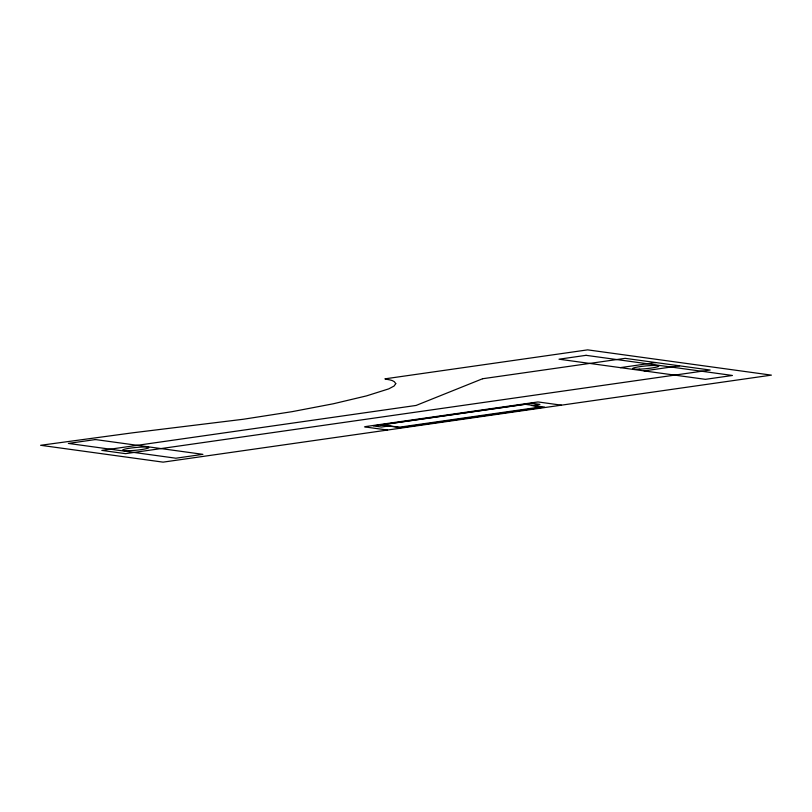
<?xml version="1.0" encoding="UTF-8"?>
<svg xmlns="http://www.w3.org/2000/svg" width="812" height="812" viewBox="0 0 812 812"><rect width="100%" height="100%" fill="white"/><g stroke="black" fill="none" stroke-linecap="round" stroke-linejoin="round"><path stroke-width="1.22" d="M620.338 367.633L655.822 362.558M644.078 370.901L679.563 365.826M365.471 426.594L537.544 402.011M538.356 401.991L561.427 405.168M532.489 405.3L525.323 404.315L380.737 424.991L387.903 425.985M531.393 405.462L541.574 406.853L399.179 427.224L388.999 425.823M364.466 426.868L387.547 430.035M395.769 383.609L394.104 386.015L388.735 388.877L366.496 395.891L333.356 403.767L292.137 411.654L243.387 419.246L132.894 432.776L40.6 445.291L163.1 462.14L771.4 375.134L587.644 349.86L384.878 378.859C388.41 379.945 394.104 379.691 395.769 383.609M482.592 378.737L416.099 405.442L101.815 450.386L125.545 453.654L710.185 370.039L625.199 358.346L482.592 378.737M586.051 355.331L559.011 359.198L705.405 379.336L732.444 375.469L586.051 355.331M95.42 439.556L68.381 443.423L175.879 458.212L202.909 454.344L95.42 439.556M531.83 403.259L373.327 425.924L381.417 427.041L388.735 425.995L400.651 427.63L544.507 407.056L532.591 405.421L539.919 404.366L531.83 403.259M639.196 369.155A13.165 1.38 -5.5 0 0 658.837 366.08A13.165 1.38 -5.5 0 0 639.156 366.76A13.165 1.38 -5.5 0 0 639.196 369.155M129.118 450.701A13.165 1.38 -5.5 0 0 148.758 447.625A13.165 1.38 -5.5 0 0 129.067 448.315A13.165 1.38 -5.5 0 0 129.118 450.701"/></g></svg>
